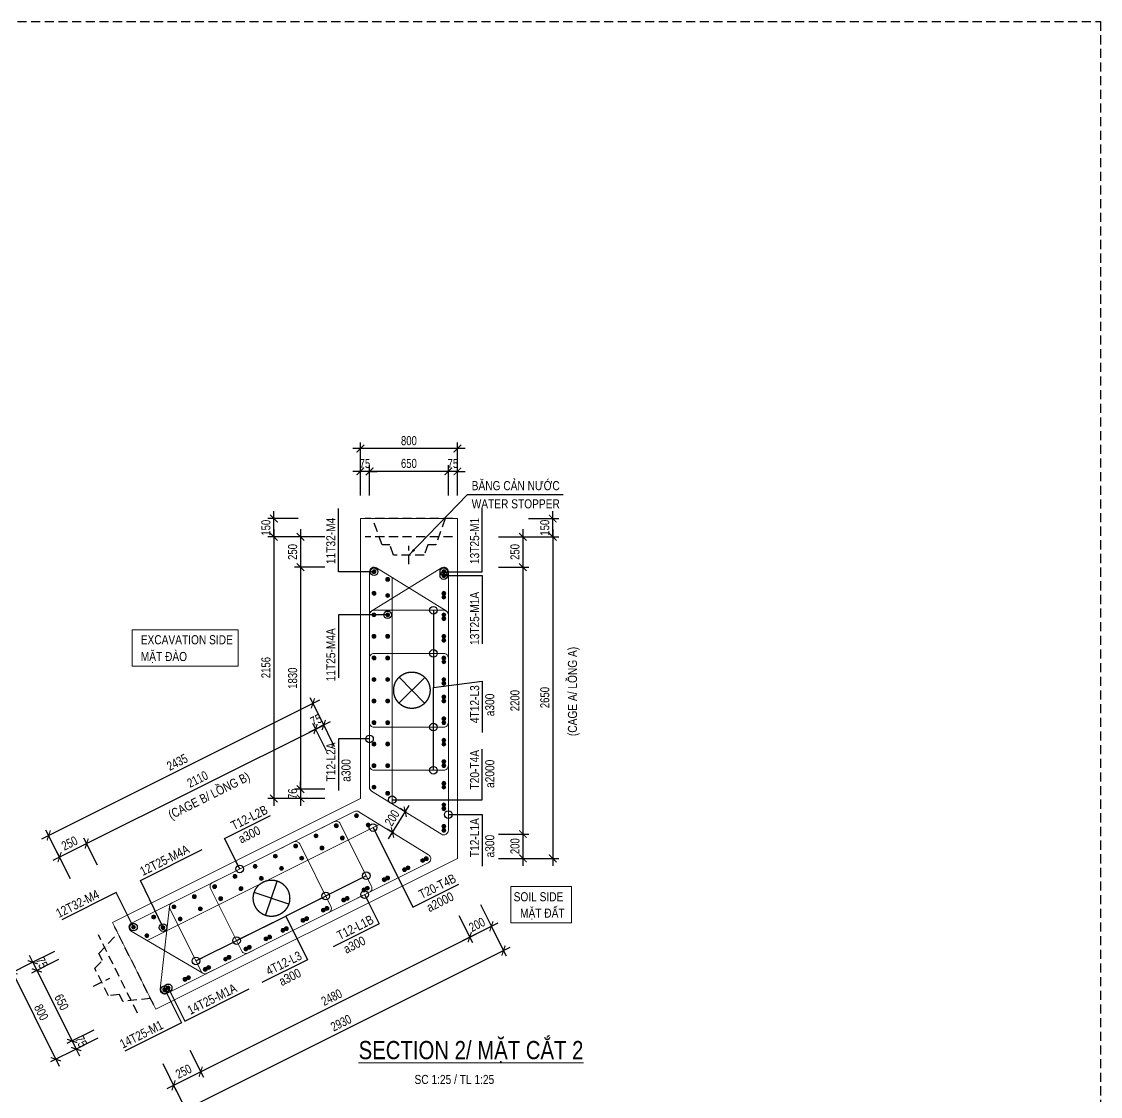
# Model space of a CAD drawing. Header units: millimetres. Extents: x 2611025 to 4139346, y -89870 to 101087.
# Drawn here: x 3418982 to 3454562, y -17626 to 17806 of the extents above; entities that cross this region are included whole.
import ezdxf
from ezdxf.enums import TextEntityAlignment as Align

# ---------------------------------------------------------------- set-up
doc = ezdxf.new("R2010")
doc.units = ezdxf.units.MM
doc.header["$LTSCALE"] = 1200
doc.header["$PDMODE"] = 35
doc.linetypes.add('CENTER', pattern=[2, 1.25, -0.25, 0.25, -0.25])
doc.linetypes.add('HIDDEN', pattern=[0.375, 0.25, -0.125])
for name, color, linetype, lineweight in [('BOUND', 3, 'Continuous', 20), ('CWS', 8, 'HIDDEN', 9), ('GRID', 74, 'CENTER', 15), ('K-THUOC', 1, 'Continuous', 18), ('LEADER', 8, 'Continuous', 9), ('MCT', 6, 'Continuous', 20), ('TCHI', 4, 'HIDDEN', 30), ('TEXTEN', 3, 'Continuous', 13), ('TEXTMA', 2, 'Continuous', 13), ('TEXTVN', 2, 'Continuous', 20), ('TIE', 4, 'Continuous', 13)]:
    doc.layers.add(name, color=color, linetype=linetype, lineweight=lineweight)
for name, color, linetype in [('CDC.04.HIDDEN', 8, 'HIDDEN'), ('CDC.11.NOTE', 8, 'Continuous'), ('MIE', 5, 'HIDDEN')]:
    doc.layers.add(name, color=color, linetype=linetype)
doc.styles.add('DB_Arial', font='arial.ttf', dxfattribs={"width": 0.8})
doc.styles.add('SMTEXT', font='arial.ttf', dxfattribs={"width": 0.75})
doc.dimstyles.new('BSV1-100', dxfattribs={"dimtxt": 300, "dimasz": 250, "dimexe": 200, "dimexo": 0, "dimgap": 108, "dimtad": 1, "dimdec": 0, "dimdsep": 46, "dimtxsty": 'SMTEXT', "dimblk": 'ARCHTICK', "dimcen": 100, "dimdle": 250, "dimclrd": 256, "dimclre": 256, "dimclrt": 1, "dimadec": 0, "dimazin": 0, "dimtfac": 1, "dimtdec": 0, "dimtix": 1, "dimtmove": 2, "dimatfit": 3, "dimfxl": 720, "dimfxlon": 1, "dimtolj": 1, "dimtzin": 0, "dimarcsym": 0})
doc.dimstyles.new('BSV25', dxfattribs={"dimtxt": 300, "dimasz": 250, "dimexe": 200, "dimexo": 0, "dimgap": 108, "dimtad": 1, "dimdec": 0, "dimlfac": 0.25, "dimdsep": 46, "dimtxsty": 'SMTEXT', "dimblk": 'ARCHTICK', "dimcen": 100, "dimdle": 250, "dimclrd": 256, "dimclre": 256, "dimclrt": 2, "dimadec": 0, "dimazin": 0, "dimtfac": 1, "dimtdec": 0, "dimtix": 1, "dimtmove": 2, "dimatfit": 3, "dimfxl": 800, "dimfxlon": 1, "dimtolj": 1, "dimtzin": 0, "dimarcsym": 0})

# ---------------------------------------------------------------- blocks, each defined once
blk = doc.blocks.new('cws800')
at = {"layer": 'CDC.04.HIDDEN'}
for p, q in [((-600, 1440), (-600, -1440)), ((0, 1440), (0, -1440))]:
    blk.add_line(p, q, dxfattribs=at)
for points in [[(0, 1200), (-860, 888), (-860, 627), (-1200, 507), (-1200, -507), (-860, -627), (-860, -888), (0, -1200)], [(-1500, 0), (-900, 0)]]:
    blk.add_lwpolyline(points, dxfattribs=at)
blk = doc.blocks.new('mct1')
at = {"lineweight": 9}
h = blk.add_hatch(color=256, dxfattribs=at)
h.dxf.hatch_style = 1
h.paths.add_polyline_path([(-16, 0, 1), (16, 0, 1)])
blk.add_circle((0, 0), 16, dxfattribs=at)
blk = doc.blocks.new('_ArchTick')
at = {"color": 0, "linetype": 'ByBlock', "const_width": 0.15}
blk.add_lwpolyline([(-0.5, -0.5), (0.5, 0.5)], dxfattribs=at)
blk = doc.blocks.new('*D883')
at = {"layer": 'Defpoints', "color": 0, "transparency": 16777216}
for p in [(3433197, 821), (3433356, -9779), (3436500, -9779)]:
    blk.add_point(p, dxfattribs=at)
at = {"layer": 'K-THUOC', "lineweight": -2, "transparency": 16777216}
for p, q in [((3436500, 1071), (3436500, -10029)), ((3435700, 821), (3436700, 821)), ((3435700, -9779), (3436700, -9779))]:
    blk.add_line(p, q, dxfattribs=at)
at = {"layer": 'K-THUOC', "lineweight": -2, "transparency": 16777216, "xscale": 250, "yscale": 250, "zscale": 250}
for p, rotation in [((3436500, 821), 90), ((3436500, -9779), 270)]:
    blk.add_blockref('_ArchTick', p, dxfattribs=dict(at, rotation=rotation))
at = {"layer": 'K-THUOC', "color": 2, "transparency": 16777216, "insert": (3436238, -4479), "char_height": 300, "attachment_point": 5, "rotation": 90, "style": 'SMTEXT'}
blk.add_mtext('\\A1;2650', dxfattribs=at)
blk = doc.blocks.new('*D884')
at = {"layer": 'Defpoints', "color": 0, "transparency": 16777216}
for p in [(3433356, 1421), (3436500, 1421), (3433197, 821)]:
    blk.add_point(p, dxfattribs=at)
at = {"layer": 'K-THUOC', "lineweight": -2, "transparency": 16777216}
for p, q in [((3436500, 1421), (3436500, 1671)), ((3435700, 1421), (3436700, 1421)), ((3436500, 821), (3436500, 1421)), ((3435700, 821), (3436700, 821)), ((3436500, 821), (3436500, 571))]:
    blk.add_line(p, q, dxfattribs=at)
at = {"layer": 'K-THUOC', "lineweight": -2, "transparency": 16777216, "xscale": 250, "yscale": 250, "zscale": 250}
for p, rotation in [((3436500, 1421), 270), ((3436500, 821), 90)]:
    blk.add_blockref('_ArchTick', p, dxfattribs=dict(at, rotation=rotation))
at = {"layer": 'K-THUOC', "color": 2, "transparency": 16777216, "insert": (3436238, 1121), "char_height": 300, "attachment_point": 5, "rotation": 90, "style": 'SMTEXT'}
blk.add_mtext('\\A1;150', dxfattribs=at)
blk = doc.blocks.new('*D784')
at = {"layer": 'Defpoints', "color": 0, "transparency": 16777216}
for p in [(3430156, 821), (3427302, -7802), (3430156, -7802)]:
    blk.add_point(p, dxfattribs=at)
at = {"layer": 'K-THUOC', "lineweight": -2, "transparency": 16777216}
for p, q in [((3427302, 1071), (3427302, -8052)), ((3428102, 821), (3427102, 821)), ((3428102, -7802), (3427102, -7802))]:
    blk.add_line(p, q, dxfattribs=at)
at = {"layer": 'K-THUOC', "lineweight": -2, "transparency": 16777216, "xscale": 250, "yscale": 250, "zscale": 250}
for p, rotation in [((3427302, 821), 90), ((3427302, -7802), 270)]:
    blk.add_blockref('_ArchTick', p, dxfattribs=dict(at, rotation=rotation))
at = {"layer": 'K-THUOC', "color": 2, "transparency": 16777216, "insert": (3427040, -3490), "char_height": 300, "attachment_point": 5, "rotation": 90, "style": 'SMTEXT'}
blk.add_mtext('\\A1;2156', dxfattribs=at)
blk = doc.blocks.new('*D785')
at = {"layer": 'Defpoints', "color": 0, "transparency": 16777216}
for p in [(3427302, 1421), (3430156, 1421), (3430156, 821)]:
    blk.add_point(p, dxfattribs=at)
at = {"layer": 'K-THUOC', "lineweight": -2, "transparency": 16777216}
for p, q in [((3427302, 1421), (3427302, 1671)), ((3428102, 1421), (3427102, 1421)), ((3427302, 821), (3427302, 1421)), ((3428102, 821), (3427102, 821)), ((3427302, 821), (3427302, 571))]:
    blk.add_line(p, q, dxfattribs=at)
at = {"layer": 'K-THUOC', "lineweight": -2, "transparency": 16777216, "xscale": 250, "yscale": 250, "zscale": 250}
for p, rotation in [((3427302, 1421), 270), ((3427302, 821), 90)]:
    blk.add_blockref('_ArchTick', p, dxfattribs=dict(at, rotation=rotation))
at = {"layer": 'K-THUOC', "color": 2, "transparency": 16777216, "insert": (3427040, 1121), "char_height": 300, "attachment_point": 5, "rotation": 90, "style": 'SMTEXT'}
blk.add_mtext('\\A1;150', dxfattribs=at)
blk = doc.blocks.new('*D786')
at = {"layer": 'Defpoints', "color": 0, "transparency": 16777216}
for p in [(3428589, -4667), (3430156, -7802), (3421515, -12301)]:
    blk.add_point(p, dxfattribs=at)
at = {"layer": 'K-THUOC', "lineweight": -2, "transparency": 16777216}
for p, q in [((3419652, -9135), (3428813, -4555)), ((3428947, -5382), (3428500, -4488)), ((3420234, -9739), (3419787, -8845))]:
    blk.add_line(p, q, dxfattribs=at)
at = {"layer": 'K-THUOC', "lineweight": -2, "transparency": 16777216, "xscale": 250, "yscale": 250, "zscale": 250}
for p, rotation in [((3428589, -4667), 26.56501098836036), ((3419876, -9023), 206.5650109883603)]:
    blk.add_blockref('_ArchTick', p, dxfattribs=dict(at, rotation=rotation))
at = {"layer": 'K-THUOC', "color": 2, "transparency": 16777216, "insert": (3424116, -6611), "char_height": 300, "attachment_point": 5, "rotation": 26.565, "style": 'SMTEXT'}
blk.add_mtext('\\A1;2435', dxfattribs=at)
blk = doc.blocks.new('*D787')
at = {"layer": 'Defpoints', "color": 0, "transparency": 16777216}
for p in [(3433356, -9779), (3434876, -12818), (3422803, -14877)]:
    blk.add_point(p, dxfattribs=at)
at = {"layer": 'K-THUOC', "lineweight": -2, "transparency": 16777216}
for p, q in [((3434518, -12102), (3434965, -12997)), ((3424170, -18171), (3435099, -12706)), ((3424036, -17343), (3424483, -18238))]:
    blk.add_line(p, q, dxfattribs=at)
at = {"layer": 'K-THUOC', "lineweight": -2, "transparency": 16777216, "xscale": 250, "yscale": 250, "zscale": 250}
for p, rotation in [((3434876, -12818), 26.56501098836036), ((3424394, -18059), 206.5650109883603)]:
    blk.add_blockref('_ArchTick', p, dxfattribs=dict(at, rotation=rotation))
at = {"layer": 'K-THUOC', "color": 2, "transparency": 16777216, "insert": (3429518, -15205), "char_height": 300, "attachment_point": 5, "rotation": 26.565, "style": 'SMTEXT'}
blk.add_mtext('\\A1;2930', dxfattribs=at)
blk = doc.blocks.new('*D788')
at = {"layer": 'Defpoints', "color": 0, "transparency": 16777216}
for p in [(3430156, 3728), (3430156, 1421), (3433356, 1421)]:
    blk.add_point(p, dxfattribs=at)
at = {"layer": 'K-THUOC', "lineweight": -2, "transparency": 16777216}
for p, q in [((3430156, 2928), (3430156, 3928)), ((3433356, 2928), (3433356, 3928)), ((3433606, 3728), (3429906, 3728))]:
    blk.add_line(p, q, dxfattribs=at)
at = {"layer": 'K-THUOC', "lineweight": -2, "transparency": 16777216, "xscale": 250, "yscale": 250, "zscale": 250, "rotation": 180}
blk.add_blockref('_ArchTick', (3430156, 3728), dxfattribs=at)
at = {"layer": 'K-THUOC', "lineweight": -2, "transparency": 16777216, "xscale": 250, "yscale": 250, "zscale": 250}
blk.add_blockref('_ArchTick', (3433356, 3728), dxfattribs=at)
at = {"layer": 'K-THUOC', "color": 2, "transparency": 16777216, "insert": (3431756, 3989), "char_height": 300, "attachment_point": 5, "style": 'SMTEXT'}
blk.add_mtext('\\A1;800', dxfattribs=at)
blk = doc.blocks.new('*D789')
at = {"layer": 'Defpoints', "color": 0, "transparency": 16777216}
for p in [(3433056, 2978), (3433056, 1421), (3433356, 1421)]:
    blk.add_point(p, dxfattribs=at)
at = {"layer": 'K-THUOC', "lineweight": -2, "transparency": 16777216}
for p, q in [((3433056, 2978), (3432806, 2978)), ((3433056, 2178), (3433056, 3178)), ((3433356, 2978), (3433056, 2978)), ((3433356, 2178), (3433356, 3178)), ((3433356, 2978), (3433606, 2978))]:
    blk.add_line(p, q, dxfattribs=at)
at = {"layer": 'K-THUOC', "lineweight": -2, "transparency": 16777216, "xscale": 250, "yscale": 250, "zscale": 250}
blk.add_blockref('_ArchTick', (3433056, 2978), dxfattribs=at)
at = {"layer": 'K-THUOC', "lineweight": -2, "transparency": 16777216, "xscale": 250, "yscale": 250, "zscale": 250, "rotation": 180}
blk.add_blockref('_ArchTick', (3433356, 2978), dxfattribs=at)
at = {"layer": 'K-THUOC', "color": 2, "transparency": 16777216, "insert": (3433206, 3238), "char_height": 300, "attachment_point": 5, "style": 'SMTEXT'}
blk.add_mtext('\\A1;75', dxfattribs=at)
blk = doc.blocks.new('*D790')
at = {"layer": 'Defpoints', "color": 0, "transparency": 16777216}
for p in [(3430456, 2978), (3430456, 1421), (3433056, 1421)]:
    blk.add_point(p, dxfattribs=at)
at = {"layer": 'K-THUOC', "lineweight": -2, "transparency": 16777216}
for p, q in [((3433306, 2978), (3430206, 2978)), ((3430456, 2178), (3430456, 3178)), ((3433056, 2178), (3433056, 3178))]:
    blk.add_line(p, q, dxfattribs=at)
at = {"layer": 'K-THUOC', "lineweight": -2, "transparency": 16777216, "xscale": 250, "yscale": 250, "zscale": 250, "rotation": 180}
blk.add_blockref('_ArchTick', (3430456, 2978), dxfattribs=at)
at = {"layer": 'K-THUOC', "lineweight": -2, "transparency": 16777216, "xscale": 250, "yscale": 250, "zscale": 250}
blk.add_blockref('_ArchTick', (3433056, 2978), dxfattribs=at)
at = {"layer": 'K-THUOC', "color": 2, "transparency": 16777216, "insert": (3431756, 3239), "char_height": 300, "attachment_point": 5, "style": 'SMTEXT'}
blk.add_mtext('\\A1;650', dxfattribs=at)
blk = doc.blocks.new('*D791')
at = {"layer": 'Defpoints', "color": 0, "transparency": 16777216}
for p in [(3430156, 2978), (3430156, 1421), (3430456, 1421)]:
    blk.add_point(p, dxfattribs=at)
at = {"layer": 'K-THUOC', "lineweight": -2, "transparency": 16777216}
for p, q in [((3430156, 2978), (3429906, 2978)), ((3430156, 2178), (3430156, 3178)), ((3430456, 2978), (3430156, 2978)), ((3430456, 2178), (3430456, 3178)), ((3430456, 2978), (3430706, 2978))]:
    blk.add_line(p, q, dxfattribs=at)
at = {"layer": 'K-THUOC', "lineweight": -2, "transparency": 16777216, "xscale": 250, "yscale": 250, "zscale": 250}
blk.add_blockref('_ArchTick', (3430156, 2978), dxfattribs=at)
at = {"layer": 'K-THUOC', "lineweight": -2, "transparency": 16777216, "xscale": 250, "yscale": 250, "zscale": 250, "rotation": 180}
blk.add_blockref('_ArchTick', (3430456, 2978), dxfattribs=at)
at = {"layer": 'K-THUOC', "color": 2, "transparency": 16777216, "insert": (3430306, 3238), "char_height": 300, "attachment_point": 5, "style": 'SMTEXT'}
blk.add_mtext('\\A1;75', dxfattribs=at)
blk = doc.blocks.new('*D792')
at = {"layer": 'Defpoints', "color": 0, "transparency": 16777216}
for p in [(3421178, -12291), (3422609, -15153), (3420112, -16401)]:
    blk.add_point(p, dxfattribs=at)
at = {"layer": 'K-THUOC', "lineweight": -2, "transparency": 16777216}
for p, q in [((3419397, -13181), (3418502, -13629)), ((3418569, -13316), (3420224, -16625)), ((3420828, -16044), (3419933, -16491))]:
    blk.add_line(p, q, dxfattribs=at)
at = {"layer": 'K-THUOC', "lineweight": -2, "transparency": 16777216, "xscale": 250, "yscale": 250, "zscale": 250}
for p, rotation in [((3418681, -13539), 116.5650109816837), ((3420112, -16401), 296.5650109816838)]:
    blk.add_blockref('_ArchTick', p, dxfattribs=dict(at, rotation=rotation))
at = {"layer": 'K-THUOC', "color": 2, "transparency": 16777216, "insert": (3419630, -14853), "char_height": 300, "attachment_point": 5, "rotation": 296.565, "style": 'SMTEXT'}
blk.add_mtext('\\A1;800', dxfattribs=at)
blk = doc.blocks.new('*D793')
at = {"layer": 'Defpoints', "color": 0, "transparency": 16777216}
for p in [(3421178, -12291), (3421312, -12559), (3419486, -13472)]:
    blk.add_point(p, dxfattribs=at)
at = {"layer": 'K-THUOC', "lineweight": -2, "transparency": 16777216}
for p, q in [((3420068, -12846), (3419173, -13293)), ((3419352, -13204), (3419240, -12980)), ((3420202, -13114), (3419307, -13562)), ((3419352, -13204), (3419486, -13472)), ((3419486, -13472), (3419598, -13696))]:
    blk.add_line(p, q, dxfattribs=at)
at = {"layer": 'K-THUOC', "lineweight": -2, "transparency": 16777216, "xscale": 250, "yscale": 250, "zscale": 250}
for p, rotation in [((3419352, -13204), 296.5650109816838), ((3419486, -13472), 116.5650109816837)]:
    blk.add_blockref('_ArchTick', p, dxfattribs=dict(at, rotation=rotation))
at = {"layer": 'K-THUOC', "color": 2, "transparency": 16777216, "insert": (3419652, -13221), "char_height": 300, "attachment_point": 5, "rotation": 296.565, "style": 'SMTEXT'}
blk.add_mtext('\\A1;75', dxfattribs=at)
blk = doc.blocks.new('*D794')
at = {"layer": 'Defpoints', "color": 0, "transparency": 16777216}
for p in [(3421312, -12559), (3422475, -14885), (3420649, -15798)]:
    blk.add_point(p, dxfattribs=at)
at = {"layer": 'K-THUOC', "lineweight": -2, "transparency": 16777216}
for p, q in [((3420202, -13114), (3419307, -13562)), ((3419374, -13249), (3420761, -16021)), ((3421364, -15440), (3420470, -15887))]:
    blk.add_line(p, q, dxfattribs=at)
at = {"layer": 'K-THUOC', "lineweight": -2, "transparency": 16777216, "xscale": 250, "yscale": 250, "zscale": 250}
for p, rotation in [((3419486, -13472), 116.5650109816837), ((3420649, -15798), 296.5650109816838)]:
    blk.add_blockref('_ArchTick', p, dxfattribs=dict(at, rotation=rotation))
at = {"layer": 'K-THUOC', "color": 2, "transparency": 16777216, "insert": (3420301, -14518), "char_height": 300, "attachment_point": 5, "rotation": 296.565, "style": 'SMTEXT'}
blk.add_mtext('\\A1;650', dxfattribs=at)
blk = doc.blocks.new('*D795')
at = {"layer": 'Defpoints', "color": 0, "transparency": 16777216}
for p in [(3422475, -14885), (3422609, -15153), (3420783, -16066)]:
    blk.add_point(p, dxfattribs=at)
at = {"layer": 'K-THUOC', "lineweight": -2, "transparency": 16777216}
for p, q in [((3421364, -15440), (3420470, -15887)), ((3420649, -15798), (3420537, -15574)), ((3421499, -15708), (3420604, -16155)), ((3420649, -15798), (3420783, -16066)), ((3420783, -16066), (3420895, -16290))]:
    blk.add_line(p, q, dxfattribs=at)
at = {"layer": 'K-THUOC', "lineweight": -2, "transparency": 16777216, "xscale": 250, "yscale": 250, "zscale": 250}
for p, rotation in [((3420649, -15798), 296.5650109816838), ((3420783, -16066), 116.5650109816837)]:
    blk.add_blockref('_ArchTick', p, dxfattribs=dict(at, rotation=rotation))
at = {"layer": 'K-THUOC', "color": 2, "transparency": 16777216, "insert": (3420949, -15815), "char_height": 300, "attachment_point": 5, "rotation": 296.565, "style": 'SMTEXT'}
blk.add_mtext('\\A1;75', dxfattribs=at)
blk = doc.blocks.new('*D885')
at = {"layer": 'Defpoints', "color": 0, "transparency": 16777216}
for p in [(3431634, -8245), (3431678, -8271), (3431257, -8952)]:
    blk.add_point(p, dxfattribs=at)
at = {"layer": 'K-THUOC', "lineweight": -2, "transparency": 16777216}
for p, q in [((3431082, -9138), (3431766, -8032)), ((3431678, -8271), (3431464, -8140)), ((3431257, -8952), (3431043, -8820))]:
    blk.add_line(p, q, dxfattribs=at)
at = {"layer": 'K-THUOC', "lineweight": -2, "transparency": 16777216, "xscale": 250, "yscale": 250, "zscale": 250}
for p, rotation in [((3431634, -8245), 58.28250545971771), ((3431214, -8925), 238.2825054597177)]:
    blk.add_blockref('_ArchTick', p, dxfattribs=dict(at, rotation=rotation))
at = {"layer": 'K-THUOC', "color": 2, "transparency": 16777216, "insert": (3431202, -8448), "char_height": 300, "attachment_point": 5, "rotation": 58.2825, "style": 'SMTEXT'}
blk.add_mtext('\\A1;200', dxfattribs=at)
blk = doc.blocks.new('*D796')
at = {"layer": 'Defpoints', "color": 0, "transparency": 16777216}
for p in [(3432212, -179), (3432979, -8978), (3435515, -8978)]:
    blk.add_point(p, dxfattribs=at)
at = {"layer": 'K-THUOC', "lineweight": -2, "transparency": 16777216}
for p, q in [((3435515, 71), (3435515, -9228)), ((3434715, -179), (3435715, -179)), ((3434715, -8978), (3435715, -8978))]:
    blk.add_line(p, q, dxfattribs=at)
at = {"layer": 'K-THUOC', "lineweight": -2, "transparency": 16777216, "xscale": 250, "yscale": 250, "zscale": 250}
for p, rotation in [((3435515, -179), 90), ((3435515, -8978), 270)]:
    blk.add_blockref('_ArchTick', p, dxfattribs=dict(at, rotation=rotation))
at = {"layer": 'K-THUOC', "color": 2, "transparency": 16777216, "insert": (3435254, -4578), "char_height": 300, "attachment_point": 5, "rotation": 90, "style": 'SMTEXT'}
blk.add_mtext('\\A1;2200', dxfattribs=at)
blk = doc.blocks.new('*D797')
at = {"layer": 'Defpoints', "color": 0, "transparency": 16777216}
for p in [(3434956, -8978), (3433356, -9779), (3435515, -9779)]:
    blk.add_point(p, dxfattribs=at)
at = {"layer": 'K-THUOC', "lineweight": -2, "transparency": 16777216}
for p, q in [((3435515, -8728), (3435515, -10029)), ((3434956, -8978), (3435715, -8978)), ((3434715, -9779), (3435715, -9779))]:
    blk.add_line(p, q, dxfattribs=at)
at = {"layer": 'K-THUOC', "lineweight": -2, "transparency": 16777216, "xscale": 250, "yscale": 250, "zscale": 250}
for p, rotation in [((3435515, -8978), 90), ((3435515, -9779), 270)]:
    blk.add_blockref('_ArchTick', p, dxfattribs=dict(at, rotation=rotation))
at = {"layer": 'K-THUOC', "color": 2, "transparency": 16777216, "insert": (3435254, -9378), "char_height": 300, "attachment_point": 5, "rotation": 90, "style": 'SMTEXT'}
blk.add_mtext('\\A1;200', dxfattribs=at)
blk = doc.blocks.new('*D798')
at = {"layer": 'Defpoints', "color": 0, "transparency": 16777216}
for p in [(3432739, 821), (3434915, -179), (3435515, -179)]:
    blk.add_point(p, dxfattribs=at)
at = {"layer": 'K-THUOC', "lineweight": -2, "transparency": 16777216}
for p, q in [((3435515, 1071), (3435515, -429)), ((3434715, 821), (3435715, 821)), ((3434915, -179), (3435715, -179))]:
    blk.add_line(p, q, dxfattribs=at)
at = {"layer": 'K-THUOC', "lineweight": -2, "transparency": 16777216, "xscale": 250, "yscale": 250, "zscale": 250}
for p, rotation in [((3435515, 821), 90), ((3435515, -179), 270)]:
    blk.add_blockref('_ArchTick', p, dxfattribs=dict(at, rotation=rotation))
at = {"layer": 'K-THUOC', "color": 2, "transparency": 16777216, "insert": (3435254, 321), "char_height": 300, "attachment_point": 5, "rotation": 90, "style": 'SMTEXT'}
blk.add_mtext('\\A1;250', dxfattribs=at)
blk = doc.blocks.new('*D799')
at = {"layer": 'Defpoints', "color": 0, "transparency": 16777216}
for p in [(3430156, -179), (3428183, -7498), (3430156, -7498)]:
    blk.add_point(p, dxfattribs=at)
at = {"layer": 'K-THUOC', "lineweight": -2, "transparency": 16777216}
for p, q in [((3428183, 71), (3428183, -7748)), ((3428983, -179), (3427983, -179)), ((3428983, -7498), (3427983, -7498))]:
    blk.add_line(p, q, dxfattribs=at)
at = {"layer": 'K-THUOC', "lineweight": -2, "transparency": 16777216, "xscale": 250, "yscale": 250, "zscale": 250}
for p, rotation in [((3428183, -179), 90), ((3428183, -7498), 270)]:
    blk.add_blockref('_ArchTick', p, dxfattribs=dict(at, rotation=rotation))
at = {"layer": 'K-THUOC', "color": 2, "transparency": 16777216, "insert": (3427922, -3839), "char_height": 300, "attachment_point": 5, "rotation": 90, "style": 'SMTEXT'}
blk.add_mtext('\\A1;1830', dxfattribs=at)
blk = doc.blocks.new('*D800')
at = {"layer": 'Defpoints', "color": 0, "transparency": 16777216}
for p in [(3430156, 821), (3428183, -179), (3430156, -179)]:
    blk.add_point(p, dxfattribs=at)
at = {"layer": 'K-THUOC', "lineweight": -2, "transparency": 16777216}
for p, q in [((3428183, 1071), (3428183, -429)), ((3428983, 821), (3427983, 821)), ((3428983, -179), (3427983, -179))]:
    blk.add_line(p, q, dxfattribs=at)
at = {"layer": 'K-THUOC', "lineweight": -2, "transparency": 16777216, "xscale": 250, "yscale": 250, "zscale": 250}
for p, rotation in [((3428183, 821), 90), ((3428183, -179), 270)]:
    blk.add_blockref('_ArchTick', p, dxfattribs=dict(at, rotation=rotation))
at = {"layer": 'K-THUOC', "color": 2, "transparency": 16777216, "insert": (3427922, 321), "char_height": 300, "attachment_point": 5, "rotation": 90, "style": 'SMTEXT'}
blk.add_mtext('\\A1;250', dxfattribs=at)
blk = doc.blocks.new('*D801')
at = {"layer": 'Defpoints', "color": 0, "transparency": 16777216}
for p in [(3428183, -7802), (3430156, -7498), (3430156, -7802)]:
    blk.add_point(p, dxfattribs=at)
at = {"layer": 'K-THUOC', "lineweight": -2, "transparency": 16777216}
for p, q in [((3428183, -7498), (3428183, -7248)), ((3428983, -7498), (3427983, -7498)), ((3428983, -7802), (3427983, -7802)), ((3428183, -7498), (3428183, -7802)), ((3428183, -7802), (3428183, -8052))]:
    blk.add_line(p, q, dxfattribs=at)
at = {"layer": 'K-THUOC', "lineweight": -2, "transparency": 16777216, "xscale": 250, "yscale": 250, "zscale": 250}
for p, rotation in [((3428183, -7498), 270), ((3428183, -7802), 90)]:
    blk.add_blockref('_ArchTick', p, dxfattribs=dict(at, rotation=rotation))
at = {"layer": 'K-THUOC', "color": 2, "transparency": 16777216, "insert": (3427922, -7650), "char_height": 300, "attachment_point": 5, "rotation": 90, "style": 'SMTEXT'}
blk.add_mtext('\\A1;76', dxfattribs=at)
blk = doc.blocks.new('*D802')
at = {"layer": 'Defpoints', "color": 0, "transparency": 16777216}
for p in [(3428677, -5517), (3429887, -7936), (3422338, -11711)]:
    blk.add_point(p, dxfattribs=at)
at = {"layer": 'K-THUOC', "lineweight": -2, "transparency": 16777216}
for p, q in [((3420904, -9403), (3428901, -5405)), ((3429035, -6232), (3428588, -5338)), ((3421486, -10007), (3421039, -9113))]:
    blk.add_line(p, q, dxfattribs=at)
at = {"layer": 'K-THUOC', "lineweight": -2, "transparency": 16777216, "xscale": 250, "yscale": 250, "zscale": 250}
for p, rotation in [((3428677, -5517), 26.56501098836036), ((3421128, -9291), 206.5650109883603)]:
    blk.add_blockref('_ArchTick', p, dxfattribs=dict(at, rotation=rotation))
at = {"layer": 'K-THUOC', "color": 2, "transparency": 16777216, "insert": (3424786, -7171), "char_height": 300, "attachment_point": 5, "rotation": 26.565, "style": 'SMTEXT'}
blk.add_mtext('\\A1;2110', dxfattribs=at)
blk = doc.blocks.new('*D803')
at = {"layer": 'Defpoints', "color": 0, "transparency": 16777216}
for p in [(3420234, -9739), (3422767, -12569), (3421872, -13016)]:
    blk.add_point(p, dxfattribs=at)
at = {"layer": 'K-THUOC', "lineweight": -2, "transparency": 16777216}
for p, q in [((3421352, -9180), (3420010, -9850)), ((3421486, -10007), (3421039, -9113)), ((3420591, -10454), (3420144, -9560))]:
    blk.add_line(p, q, dxfattribs=at)
at = {"layer": 'K-THUOC', "lineweight": -2, "transparency": 16777216, "xscale": 250, "yscale": 250, "zscale": 250}
for p, rotation in [((3421128, -9291), 26.56501098836036), ((3420234, -9739), 206.5650109883603)]:
    blk.add_blockref('_ArchTick', p, dxfattribs=dict(at, rotation=rotation))
at = {"layer": 'K-THUOC', "color": 2, "transparency": 16777216, "insert": (3420564, -9281), "char_height": 300, "attachment_point": 5, "rotation": 26.565, "style": 'SMTEXT'}
blk.add_mtext('\\A1;250', dxfattribs=at)
blk = doc.blocks.new('*D804')
at = {"layer": 'Defpoints', "color": 0, "transparency": 16777216}
for p in [(3428677, -5517), (3430156, -7802), (3429887, -7936)]:
    blk.add_point(p, dxfattribs=at)
at = {"layer": 'K-THUOC', "lineweight": -2, "transparency": 16777216}
for p, q in [((3429304, -6098), (3428857, -5203)), ((3428947, -5382), (3429170, -5270)), ((3428677, -5517), (3428453, -5629)), ((3429035, -6232), (3428588, -5338)), ((3428947, -5382), (3428677, -5517))]:
    blk.add_line(p, q, dxfattribs=at)
at = {"layer": 'K-THUOC', "lineweight": -2, "transparency": 16777216, "xscale": 250, "yscale": 250, "zscale": 250}
for p, rotation in [((3428677, -5517), 26.56501098836036), ((3428947, -5382), 206.5650109883603)]:
    blk.add_blockref('_ArchTick', p, dxfattribs=dict(at, rotation=rotation))
at = {"layer": 'K-THUOC', "color": 2, "transparency": 16777216, "insert": (3428695, -5216), "char_height": 300, "attachment_point": 5, "rotation": 26.565, "style": 'SMTEXT'}
blk.add_mtext('\\A1;75', dxfattribs=at)
blk = doc.blocks.new('*D805')
at = {"layer": 'Defpoints', "color": 0, "transparency": 16777216}
for p in [(3432641, -10137), (3433761, -12377), (3423769, -14573)]:
    blk.add_point(p, dxfattribs=at)
at = {"layer": 'K-THUOC', "lineweight": -2, "transparency": 16777216}
for p, q in [((3433403, -11661), (3433850, -12556)), ((3424665, -16925), (3433985, -12265)), ((3424531, -16097), (3424978, -16992))]:
    blk.add_line(p, q, dxfattribs=at)
at = {"layer": 'K-THUOC', "lineweight": -2, "transparency": 16777216, "xscale": 250, "yscale": 250, "zscale": 250}
for p, rotation in [((3433761, -12377), 26.56501098836036), ((3424889, -16813), 206.5650109883603)]:
    blk.add_blockref('_ArchTick', p, dxfattribs=dict(at, rotation=rotation))
at = {"layer": 'K-THUOC', "color": 2, "transparency": 16777216, "insert": (3429208, -14361), "char_height": 300, "attachment_point": 5, "rotation": 26.565, "style": 'SMTEXT'}
blk.add_mtext('\\A1;2480', dxfattribs=at)
blk = doc.blocks.new('*D806')
at = {"layer": 'Defpoints', "color": 0, "transparency": 16777216}
for p in [(3423769, -14573), (3422874, -15020), (3423994, -17260)]:
    blk.add_point(p, dxfattribs=at)
at = {"layer": 'K-THUOC', "lineweight": -2, "transparency": 16777216}
for p, q in [((3424531, -16097), (3424978, -16992)), ((3423637, -16545), (3424084, -17439)), ((3425112, -16701), (3423771, -17372))]:
    blk.add_line(p, q, dxfattribs=at)
at = {"layer": 'K-THUOC', "lineweight": -2, "transparency": 16777216, "xscale": 250, "yscale": 250, "zscale": 250}
for p, rotation in [((3424889, -16813), 26.56501098836036), ((3423994, -17260), 206.5650109883603)]:
    blk.add_blockref('_ArchTick', p, dxfattribs=dict(at, rotation=rotation))
at = {"layer": 'K-THUOC', "color": 2, "transparency": 16777216, "insert": (3424325, -16803), "char_height": 300, "attachment_point": 5, "rotation": 26.565, "style": 'SMTEXT'}
blk.add_mtext('\\A1;250', dxfattribs=at)
blk = doc.blocks.new('*D807')
at = {"layer": 'Defpoints', "color": 0, "transparency": 16777216}
for p in [(3433356, -9779), (3432641, -10137), (3434476, -12019)]:
    blk.add_point(p, dxfattribs=at)
at = {"layer": 'K-THUOC', "lineweight": -2, "transparency": 16777216}
for p, q in [((3434118, -11304), (3434566, -12198)), ((3433403, -11661), (3433850, -12556)), ((3433537, -12489), (3434700, -11907))]:
    blk.add_line(p, q, dxfattribs=at)
at = {"layer": 'K-THUOC', "lineweight": -2, "transparency": 16777216, "xscale": 250, "yscale": 250, "zscale": 250}
for p, rotation in [((3434476, -12019), 26.56501098836036), ((3433761, -12377), 206.5650109883603)]:
    blk.add_blockref('_ArchTick', p, dxfattribs=dict(at, rotation=rotation))
at = {"layer": 'K-THUOC', "color": 2, "transparency": 16777216, "insert": (3434002, -11964), "char_height": 300, "attachment_point": 5, "rotation": 26.565, "style": 'SMTEXT'}
blk.add_mtext('\\A1;200', dxfattribs=at)
blk = doc.blocks.new('tremie')
at = {"layer": 'MIE', "color": 74, "ltscale": 1000}
for p, q in [((424, -424), (-424, 424)), ((424, 424), (-424, -424))]:
    blk.add_line(p, q, dxfattribs=at)
at = {"layer": 'MIE', "ltscale": 500}
blk.add_circle((0, 0), 600, dxfattribs=at)

msp = doc.modelspace()

# ---------------------------------------------------------------- linework, layer by layer
at = {"layer": 'BOUND'}
msp.add_lwpolyline([(3433356.4, 1420.7), (3433356.4, -9779.3), (3423411.1, -14752), (3421980, -11889.8), (3430156.4, -7801.6), (3430156.4, 1420.7)], close=True, dxfattribs=at)
at = {"layer": 'TCHI'}
msp.add_lwpolyline([(3342796.7, 17806.3), (3454561.7, 17806.3), (3454561.7, -78017.7), (3342796.7, -78017.7)], close=True, dxfattribs=at)
at = {"layer": 'TEXTEN'}
for points in [[(3426129.9, -3442.3), (3426129.9, -2242.3), (3422629.9, -2242.3), (3422629.9, -3442.3)], [(3435117.9, -11905.2), (3435117.9, -10705.2), (3437117.9, -10705.2), (3437117.9, -11905.2)]]:
    msp.add_lwpolyline(points, close=True, dxfattribs=at)
at = {"layer": 'TIE'}
for p, q in [((3431204.4, -522.4), (3431204.4, -7990.5)), ((3423128.3, -12487.4), (3430794, -8654.5))]:
    msp.add_line(p, q, dxfattribs=at)
for points in [[(3430456.4, -2278.8), (3430456.4, -1750.1, -0.2599928), (3430527.6, -1622.5), (3432827.6, -201.7, -0.5873106), (3433056.4, -329.3), (3433056.4, -679.8), (3433056.4, -8854.6, -0.5873859), (3432827.5, -8982.2), (3430527.5, -7560.8, -0.2599331), (3430456.4, -7433.2), (3430456.4, -329.3, -0.5873106), (3430685.2, -201.7), (3432985.2, -1622.5, -0.2599928), (3433056.4, -1750.1), (3433056.4, -2278.8)], [(3430456.4, -2200.1), (3430456.4, -1750.1, -0.4142136), (3430606.4, -1600.1), (3432906.4, -1600.1, -0.4142136), (3433056.4, -1750.1), (3433056.4, -2200.1)], [(3430456.4, -3620.9), (3430456.4, -3170.9, -0.4142136), (3430606.4, -3020.9), (3432906.4, -3020.9, -0.4142136), (3433056.4, -3170.9), (3433056.4, -3620.9)], [(3430456.4, -4852), (3430456.4, -5302, 0.4142136), (3430606.4, -5452), (3432906.4, -5452, 0.4142136), (3433056.4, -5302), (3433056.4, -4852)], [(3430456.4, -6272.8), (3430456.4, -6722.8, 0.4142136), (3430606.4, -6872.8), (3432906.4, -6872.8, 0.4142136), (3433056.4, -6722.8), (3433056.4, -6272.8)], [(3425591.8, -13326.2), (3425106.1, -13569, -0.2538485), (3424963.1, -13564.2), (3422597.2, -12175.7, -0.595089), (3422606.1, -11912.2), (3429961, -8234.7, -0.2599331), (3430106.9, -8241.3), (3432406.9, -9662.8, -0.5873859), (3432395.2, -9924.5), (3423768.8, -14237.7, -0.595089), (3423552.7, -14086.6), (3423861.4, -11360.8, -0.2538485), (3423943.3, -11243.5), (3424429, -11000.7)], [(3428889.9, -8770.3), (3429292.4, -8569, -0.4142136), (3429493.6, -8636.1), (3430522.2, -10693.3, -0.4142136), (3430455.1, -10894.5), (3430052.6, -11095.8)], [(3427552.6, -9438.9), (3427955.1, -9237.7, -0.4142136), (3428156.4, -9304.7), (3429185, -11361.9, -0.4142136), (3429117.9, -11563.2), (3428715.4, -11764.4)], [(3425683.1, -10373.7), (3425280.6, -10574.9, 0.4142136), (3425213.5, -10776.2), (3426242.1, -12833.3, 0.4142136), (3426443.4, -12900.4), (3426845.8, -12699.2)], [(3424345.8, -11042.3), (3423943.3, -11243.5, 0.4142136), (3423876.3, -11444.8), (3424904.8, -13502, 0.4142136), (3425106.1, -13569), (3425508.6, -13367.8)]]:
    msp.add_lwpolyline(points, format="xyb", dxfattribs=at)

# ---------------------------------------------------------------- block references
at = {"layer": 'CWS', "xscale": -1}
for p, rotation in [((3431756.4, 1420.7), 269.999999999985), ((3422695.5, -13320.9), 206.5650109883415)]:
    msp.add_blockref('cws800', p, dxfattribs=dict(at, rotation=rotation))
at = {"layer": 'GRID'}
for p, rotation in [((3431853.3, -4236.4), 269.6724061558663), ((3427223.3, -11093.4), 296.2374171429313)]:
    msp.add_blockref('tremie', p, dxfattribs=dict(at, rotation=rotation))
at = {"layer": 'MCT', "yscale": 4, "zscale": 4}
for p, xscale, rotation in [((3430606.4, -329.3), -3.999999999999999, 315.6159190641258), ((3432906.4, -329.3), -3.999999999999999, 315.6159190641258), ((3431054.4, -578.8), -3.999999999999999, 225.6159190641258), ((3432906.4, -459), -3.999999999999999, 315.6159190641258), ((3430606.4, -1039.7), -3.999999999999999, 315.6159190641258), ((3431054.4, -1114.5), -3.999999999999999, 225.6159190641258), ((3432906.4, -1039.7), -3.999999999999999, 315.6159190641258), ((3432906.4, -1169.4), -3.999999999999999, 315.6159190641258), ((3430606.4, -1750.1), -3.999999999999999, 315.6159190641258), ((3431054.4, -1750.5), -3.999999999999999, 225.6159190641258), ((3432906.4, -1750.1), -3.999999999999999, 315.6159190641258), ((3432906.4, -1879.7), -3.999999999999999, 315.6159190641258), ((3430606.4, -2460.5), -3.999999999999999, 315.6159190641258), ((3431054.4, -2460.9), -3.999999999999999, 225.6159190641258), ((3432906.4, -2460.5), -3.999999999999999, 315.6159190641258), ((3432906.4, -2590.1), -3.999999999999999, 315.6159190641258), ((3430606.4, -3170.9), -3.999999999999999, 315.6159190641258), ((3431054.4, -3171.3), -3.999999999999999, 225.6159190641258), ((3432906.4, -3170.9), -3.999999999999999, 315.6159190641258), ((3432906.4, -3300.5), -3.999999999999999, 315.6159190641258), ((3430606.4, -3881.2), -3.999999999999999, 315.6159190641258), ((3431054.4, -3881.7), -3.999999999999999, 225.6159190641258), ((3432906.4, -3881.2), -3.999999999999999, 315.6159190641258), ((3432906.4, -4010.9), -3.999999999999999, 315.6159190641258), ((3430606.4, -4591.6), -3.999999999999999, 315.6159190641258), ((3431054.4, -4592.1), -3.999999999999999, 225.6159190641258), ((3432906.4, -4462), -3.999999999999999, 315.6159190641258), ((3432906.4, -4591.6), -3.999999999999999, 315.6159190641258), ((3430606.4, -5302), -3.999999999999999, 315.6159190641258), ((3431054.4, -5302.4), -3.999999999999999, 225.6159190641258), ((3432906.4, -5172.3), -3.999999999999999, 315.6159190641258), ((3432906.4, -5302), -3.999999999999999, 315.6159190641258), ((3430606.4, -6012.4), -3.999999999999999, 315.6159190641258), ((3431054.4, -6012.8), -3.999999999999999, 225.6159190641258), ((3432906.4, -5882.7), -3.999999999999999, 315.6159190641258), ((3432906.4, -6012.4), -3.999999999999999, 315.6159190641258), ((3430606.4, -6722.8), -3.999999999999999, 315.6159190641258), ((3431054.4, -6723.2), -3.999999999999999, 225.6159190641258), ((3432906.4, -6593.1), -3.999999999999999, 315.6159190641258), ((3432906.4, -6722.8), -3.999999999999999, 315.6159190641258), ((3430606.4, -7433.2), -3.999999999999999, 315.6159190641258), ((3432906.4, -7303.5), -3.999999999999999, 315.6159190641258), ((3432906.4, -7433.2), -3.999999999999999, 315.6159190641258), ((3431054.4, -7637), -3.999999999999999, 225.6159190641258), ((3432906.4, -8013.9), -3.999999999999999, 315.6159190641258), ((3432906.4, -8143.5), -3.999999999999999, 315.6159190641258), ((3430028.1, -8368.9), -3.999999999999999, 315.6159190641258), ((3429359.5, -8703.2), -3.999999999999999, 315.6159190641258), ((3430410.7, -8678.4), 4, 250.9490919242446), ((3432906.4, -8725), -3.999999999999999, 315.6159190641258), ((3432906.4, -8854.6), -3.999999999999999, 315.6159190641258), ((3428690.8, -9037.5), -3.999999999999999, 315.6159190641258), ((3429559.8, -9103.9), -3.999999999999999, 315.6159190641258), ((3428022.2, -9371.8), -3.999999999999999, 315.6159190641258), ((3428891.2, -9438.2), -3.999999999999999, 315.6159190641258), ((3426684.9, -10040.4), -3.999999999999999, 315.6159190641258), ((3427353.6, -9706.1), -3.999999999999999, 315.6159190641258), ((3428222.5, -9772.5), -3.999999999999999, 315.6159190641258), ((3432212.8, -9848), -3.999999999999999, 315.6159190641258), ((3432328.1, -9790.4), -3.999999999999999, 315.6159190641258), ((3426016.3, -10374.8), -3.999999999999999, 315.6159190641258), ((3427553.9, -10106.8), -3.999999999999999, 315.6159190641258), ((3431610, -10149.4), -3.999999999999999, 315.6159190641258), ((3431725.3, -10091.7), -3.999999999999999, 315.6159190641258), ((3425347.7, -10709.1), -3.999999999999999, 315.6159190641258), ((3426885.3, -10441.1), -3.999999999999999, 315.6159190641258), ((3430388, -10760.4), -3.999999999999999, 315.6159190641258), ((3430941.4, -10483.7), -3.999999999999999, 315.6159190641258), ((3431056.7, -10426.1), -3.999999999999999, 315.6159190641258), ((3424679, -11043.4), -3.999999999999999, 315.6159190641258), ((3425548, -11109.8), -3.999999999999999, 315.6159190641258), ((3426216.7, -10775.5), -3.999999999999999, 315.6159190641258), ((3429719.4, -11094.7), -3.999999999999999, 315.6159190641258), ((3430272.8, -10818), -3.999999999999999, 315.6159190641258), ((3424010.4, -11377.7), -3.999999999999999, 315.6159190641258), ((3424879.4, -11444.1), -3.999999999999999, 315.6159190641258), ((3429050.8, -11429), -3.999999999999999, 315.6159190641258), ((3429604.1, -11152.3), -3.999999999999999, 315.6159190641258), ((3423341.8, -11712), -3.999999999999999, 315.6159190641258), ((3424210.8, -11778.4), -3.999999999999999, 315.6159190641258), ((3428266.9, -11821), -3.999999999999999, 315.6159190641258), ((3428382.2, -11763.3), -3.999999999999999, 315.6159190641258), ((3428935.5, -11486.6), -3.999999999999999, 315.6159190641258), ((3422673.2, -12046.3), -3.999999999999999, 315.6159190641258), ((3423647.5, -12060), -3.999999999999999, 315.6159190641258), ((3427598.2, -12155.3), -3.999999999999999, 315.6159190641258), ((3427713.5, -12097.6), -3.999999999999999, 315.6159190641258), ((3423111.5, -12328), -3.999999999999999, 315.6159190641258), ((3427044.9, -12431.9), -3.999999999999999, 315.6159190641258), ((3427160.2, -12374.3), -3.999999999999999, 315.6159190641258), ((3426376.3, -12766.3), -3.999999999999999, 315.6159190641258), ((3426491.6, -12708.6), -3.999999999999999, 315.6159190641258), ((3425707.6, -13100.6), -3.999999999999999, 315.6159190641258), ((3425822.9, -13042.9), -3.999999999999999, 315.6159190641258), ((3425039, -13434.9), -3.999999999999999, 315.6159190641258), ((3425154.3, -13377.2), -3.999999999999999, 315.6159190641258), ((3424370.4, -13769.2), -3.999999999999999, 315.6159190641258), ((3424485.7, -13711.6), -3.999999999999999, 315.6159190641258), ((3423701.7, -14103.5), -3.999999999999999, 315.6159190641258), ((3423817, -14045.9), -3.999999999999999, 315.6159190641258)]:
    msp.add_blockref('mct1', p, dxfattribs=dict(at, xscale=xscale, rotation=rotation))

# ---------------------------------------------------------------- texts
at = {"layer": 'TEXTEN', "style": 'DB_Arial', "width": 0.8}
for s, rotation, p in [('4T12-L3', 90, (3434072.8, -4072.7)), ('a300', 90, (3434572.8, -4347.9)), ('T12-L2A', 90, (3429330.6, -5958.5)), ('T20-T4A', 90, (3434072.8, -6203.9)), ('T12-L2B', 26.56501, (3427134.8, -8280.5)), ('T12-L1A', 90, (3434072.8, -8452.9)), ('T20-T4B', 26.56501, (3433343.8, -10542.8)), ('T12-L1B', 26.56501, (3430627.1, -11901.2)), ('4T12-L3', 26.56501, (3428253.9, -13087.8)), ('a300', 26.56501, (3428231.4, -13658.1))]:
    msp.add_text(s, height=300, rotation=rotation, dxfattribs=at).set_placement(p, align=Align.RIGHT)
for s, rotation, p in [('a300', 90, (3429830.6, -7253.3)), ('a2000', 90, (3434572.8, -7457.6)), ('a300', 26.56501, (3426226.8, -9293.5)), ('a300', 90, (3434572.8, -9747.7)), ('a2000', 26.56501, (3432435.8, -11555.8)), ('a300', 26.56501, (3429692.6, -12927.4))]:
    msp.add_text(s, height=300, rotation=rotation, dxfattribs=at).set_placement(p)
at = {"layer": 'TEXTMA', "style": 'DB_Arial', "width": 0.8}
for s, rotation, p in [('BĂNG CẢN NƯỚC', 360, (3433826.3, 2358.3)), ('WATER STOPPER', 360, (3433826.3, 1758.3)), ('11T32-M4', 90, (3429330.6, -78.3)), ('13T25-M1', 90, (3434072.8, -78.3)), ('13T25-M1A', 90, (3434072.8, -2744.8)), ('11T25-M4A', 90, (3429330.6, -3944)), ('12T25-M4A', 26.56501, (3422981, -10363.3)), ('12T32-M4', 26.56501, (3420210, -11748.8)), ('14T25-M1A', 26.56501, (3424545.7, -14941.9)), ('14T25-M1', 26.56501, (3422315.1, -16057.2))]:
    msp.add_text(s, height=300, rotation=rotation, dxfattribs=at).set_placement(p)
at = {"layer": 'TEXTVN', "style": 'DB_Arial', "width": 0.8}
for s, p in [('EXCAVATION SIDE', (3422911.9, -2721.9)), ('MẶT ĐÀO', (3422911.9, -3274.5)), ('MẶT ĐẤT', (3435420.1, -11733.6))]:
    msp.add_text(s, height=300, dxfattribs=at).set_placement(p)
for s, rotation, p in [('(CAGE A/ LỒNG A)', 90, (3437299.9, -5748.8, 0)), ('(CAGE B/ LỒNG B)', 26.56501, (3423915, -8501.9, 0))]:
    msp.add_text(s, height=300, rotation=rotation, dxfattribs=at).set_placement(p)
msp.add_text('SOIL SIDE', height=300, dxfattribs=at).set_placement((3436850.1, -11194.6, 0), align=Align.RIGHT)
at = {"layer": 'TEXTVN', "lineweight": 20, "style": 'DB_Arial', "width": 0.8}
msp.add_text('%%USECTION 2/ MẶT CẮT 2', height=600, dxfattribs=at).set_placement((3437510.7, -16399, 0), align=Align.RIGHT)
msp.add_text('SC 1:25 / TL 1:25', height=300, dxfattribs=at).set_placement((3431940.7, -17217.9, 0))

# ---------------------------------------------------------------- dimensions: what is measured, and where the dimension line sits
at = {"layer": 'K-THUOC'}
for base, p1, p2, angle, picture, middle in [((3430156.4, 3727.9), (3433356.4, 1420.7), (3430156.4, 1420.7), 180, '*D788', (3431756.4, 3989.1)), ((3430156.4, 2977.9), (3430456.4, 1420.7), (3430156.4, 1420.7), 180, '*D791', (3430306.4, 3238.5)), ((3430456.4, 2977.9), (3433056.4, 1420.7), (3430456.4, 1420.7), 180, '*D790', (3431756.4, 3239.1)), ((3433056.4, 2977.9), (3433356.4, 1420.7), (3433056.4, 1420.7), 180, '*D789', (3433206.4, 3238.5)), ((3427301.6, 1420.7), (3430156.4, 820.7), (3430156.4, 1420.7), 90, '*D785', (3427040.4, 1120.7)), ((3436499.5, 1420.7), (3433196.6, 820.7), (3433356.4, 1420.7), 90, '*D884', (3436238.4, 1120.7)), ((3427301.6, -7801.6), (3430156.4, 820.7), (3430156.4, -7801.6), 90, '*D784', (3427040.4, -3490.5)), ((3428182.9, -179.3), (3430156.4, 820.7), (3430156.4, -179.3), 90, '*D800', (3427921.7, 320.7)), ((3435515.4, -179.3), (3432738.9, 820.7), (3434915.4, -179.3), 90, '*D798', (3435254.2, 320.7)), ((3436499.5, -9779.3), (3433196.6, 820.7), (3433356.4, -9779.3), 90, '*D883', (3436238.4, -4479.3)), ((3428182.9, -7498.2), (3430156.4, -179.3), (3430156.4, -7498.2), 90, '*D799', (3427921.6, -3838.8)), ((3435515.4, -8977.6), (3432212.4, -179.3), (3432979.4, -8977.6), 90, '*D796', (3435254.2, -4578.5)), ((3428589, -4666.9), (3421514.8, -12301), (3430156.4, -7801.6), 26.56501, '*D786', (3424115.7, -6611.5)), ((3428677, -5516.9), (3430156.4, -7801.6), (3429886.8, -7936.4), 26.56501, '*D804', (3428695.3, -5216.4)), ((3428677, -5516.9), (3422337.7, -11710.9), (3429886.8, -7936.4), 26.56501, '*D802', (3424785.7, -7170.5)), ((3428182.9, -7801.6), (3430156.4, -7498.2), (3430156.4, -7801.6), 90, '*D801', (3427921.7, -7649.9)), ((3435515.4, -9779.3), (3434956, -8977.6), (3433356.4, -9779.3), 90, '*D797', (3435254.2, -9378.5)), ((3420233.6, -9738.6), (3422766.8, -12569), (3421872.4, -13016.2), 26.56501, '*D803', (3420564, -9281.4)), ((3434875.8, -12818), (3422802.9, -14877.4), (3433356.4, -9779.3), 26.56501, '*D787', (3429517.9, -15204.8)), ((3434476.3, -12019.1), (3432641, -10137), (3433356.4, -9779.3), 26.56501, '*D807', (3434001.8, -11964.3)), ((3433760.9, -12376.7), (3423768.8, -14573.1), (3432641, -10137), 26.56501, '*D805', (3429208, -14361.2)), ((3420112.3, -16401.4), (3421177.8, -12290.9), (3422608.8, -15153.1), 296.56501, '*D792', (3419630.3, -14853.5)), ((3419486.2, -13472.1), (3421177.8, -12290.9), (3421311.9, -12559.2), 296.56501, '*D793', (3419652.1, -13221.4)), ((3420648.9, -15797.6), (3421311.9, -12559.2), (3422474.7, -14884.7), 296.56501, '*D794', (3420301.2, -14518.1)), ((3423994.3, -17260.1), (3423768.8, -14573.1), (3422874.4, -15020.3), 26.56501, '*D806', (3424324.7, -16802.8)), ((3420783.1, -16066), (3422474.7, -14884.7), (3422608.8, -15153.1), 296.56501, '*D795', (3420949.1, -15815.3))]:
    dim = msp.add_linear_dim(base=base, p1=p1, p2=p2, angle=angle, dimstyle='BSV25', dxfattribs=at)
    dim.commit()
    dim.dimension.update_dxf_attribs({"geometry": picture, "text_midpoint": middle})
dim = msp.add_aligned_dim(p1=(3431256.9, -8952), p2=(3431677.5, -8271.5), distance=51, dimstyle='BSV25', dxfattribs=at)
dim.commit()
dim.dimension.update_dxf_attribs({"geometry": '*D885', "text_midpoint": (3431201.7, -8447.6)})

# ---------------------------------------------------------------- leaders
at = {"layer": 'CDC.11.NOTE'}
msp.add_leader([(3431757.8, 220.7), (3433691.9, 2218), (3436845.3, 2218)], dimstyle='BSV1-100', override={"dimgap": 108, "dimtad": 0}, dxfattribs=at)
at = {"layer": 'LEADER'}
for points in [[(3430606.4, -329.3), (3429430.6, -329.3), (3429430.6, 1750.3)], [(3432906.4, -329.3), (3434172.8, -329.3), (3434172.8, 1750.3)], [(3432906.4, -459), (3434172.8, -459), (3434172.8, -2710.5)], [(3431054.4, -1750.5), (3429430.6, -1750.1), (3429430.6, -3829.7)], [(3432563.2, -1600.1), (3432563.2, -4150.1), (3434172.8, -3942.2), (3434172.8, -5627.3)], [(3432563.2, -3020.9), (3432563.2, -4150.1), (3434172.8, -3942.2), (3434172.8, -5627.3)], [(3432563.2, -6872.8), (3432563.2, -4150.1), (3434172.8, -3942.2), (3434172.8, -5627.3)], [(3432563.2, -5452), (3432563.2, -4150.1), (3434172.8, -3942.2), (3434172.8, -5627.3)], [(3430456.4, -5840.8), (3429430.6, -5840.8), (3429430.6, -7539.2)], [(3431204.4, -7845.8), (3434172.8, -7845.8), (3434172.8, -6177.5)], [(3426176, -10127.2), (3425673.8, -9122.8), (3427192.9, -8363.3)], [(3433056.4, -8335.2), (3434172.8, -8335.2), (3434172.8, -10033.5)], [(3430572.8, -8765.1), (3431882.8, -11385.1), (3433401.9, -10625.6)], [(3423647.5, -12060), (3422899.4, -10510), (3424935.9, -9491.8)], [(3430351.3, -10351.4), (3427695.6, -11679.2), (3428415.4, -13118.8), (3426908.1, -13872.5)], [(3422673.2, -12046.3), (3422103.9, -10907.8), (3420307.3, -11806.1)], [(3429014, -11020), (3427695.6, -11679.2), (3428415.4, -13118.8), (3426908.1, -13872.5)], [(3430295.3, -10974.4), (3430777.1, -11938), (3429258, -12697.5)], [(3424733.9, -13160.1), (3427695.6, -11679.2), (3428415.4, -13118.8), (3426908.1, -13872.5)], [(3426071.2, -12491.4), (3427695.6, -11679.2), (3428415.4, -13118.8), (3426908.1, -13872.5)], [(3423701.7, -14103.5), (3424250.6, -15201.2), (3422390.5, -16131.3)], [(3423817, -14045.9), (3424365.9, -15143.6), (3426491, -14081)]]:
    msp.add_leader(points, dimstyle='BSV25', override={"dimldrblk": 'Origin'}, dxfattribs=at)

doc.saveas('drawing.dxf')
